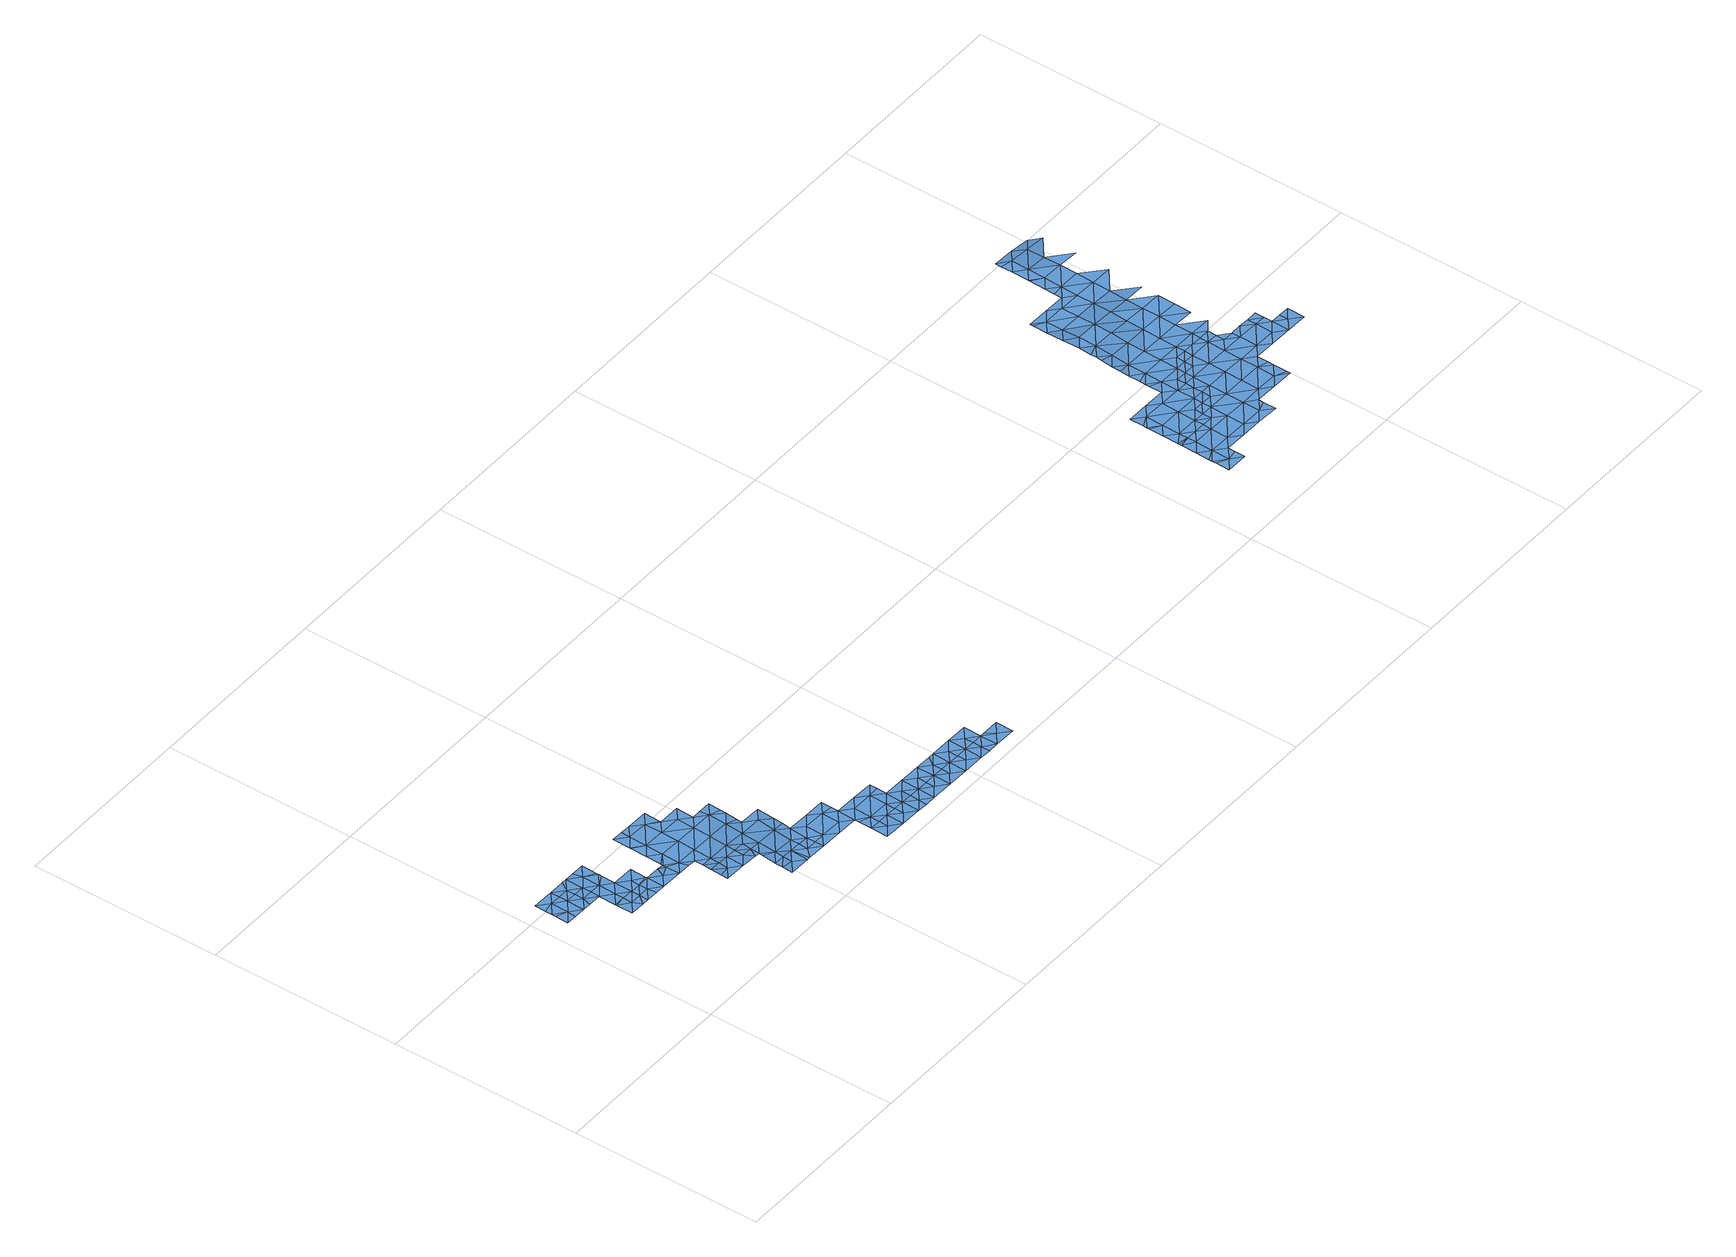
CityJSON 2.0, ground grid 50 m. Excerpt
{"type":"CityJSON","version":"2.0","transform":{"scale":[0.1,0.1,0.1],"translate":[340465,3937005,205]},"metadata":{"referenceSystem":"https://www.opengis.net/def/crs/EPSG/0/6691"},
"CityObjects":{
"waterbody1":{"type":"WaterBody","attributes":{"name":"6","class":"1140","function":"1","WaterBodyRiverFloodingRiskAttribute.description":"3","WaterBodyRiverFloodingRiskAttribute.rankOrg":"2","WaterBodyRiverFloodingRiskAttribute.adminType":"2","WaterBodyRiverFloodingRiskAttribute.scale":"L1"},"geometry":[{"type":"MultiSurface","lod":"1","boundaries":[[[0,1,2]],[[3,2,1]],[[4,2,3]],[[5,6,7]],[[8,9,10]],[[10,9,7]],[[7,1,10]],[[9,5,7]],[[11,3,7]],[[6,11,7]],[[12,2,4]],[[10,13,14]],[[15,13,10]],[[12,16,2]],[[16,17,2]],[[3,1,7]],[[17,0,2]],[[10,1,15]],[[8,10,14]]]}]},
"waterbody2":{"type":"WaterBody","attributes":{"name":"6","class":"1140","function":"1","WaterBodyRiverFloodingRiskAttribute.description":"3","WaterBodyRiverFloodingRiskAttribute.rankOrg":"3","WaterBodyRiverFloodingRiskAttribute.adminType":"2","WaterBodyRiverFloodingRiskAttribute.scale":"L1"},"geometry":[{"type":"MultiSurface","lod":"1","boundaries":[[[18,19,20]],[[20,21,22]],[[23,20,22]],[[24,18,20]],[[24,23,25]],[[24,20,23]],[[19,21,20]],[[21,19,26]]]}]},
"waterbody3":{"type":"WaterBody","attributes":{"name":"6","class":"1140","function":"1","WaterBodyRiverFloodingRiskAttribute.description":"3","WaterBodyRiverFloodingRiskAttribute.rankOrg":"1","WaterBodyRiverFloodingRiskAttribute.adminType":"2","WaterBodyRiverFloodingRiskAttribute.scale":"L1"},"geometry":[{"type":"MultiSurface","lod":"1","boundaries":[[[27,28,29]],[[30,31,32]],[[17,30,33]],[[17,33,34]],[[34,13,15]],[[0,17,34]],[[16,12,35]],[[31,30,36]],[[18,28,37]],[[27,29,38]],[[1,34,15]],[[28,18,29]],[[38,39,40]],[[39,38,29]],[[39,29,18]],[[19,18,37]],[[19,37,26]],[[26,37,12]],[[37,35,12]],[[28,35,37]],[[35,41,36]],[[30,35,36]],[[35,30,17]],[[35,17,16]],[[1,0,34]],[[41,35,28]],[[34,42,13]],[[42,34,33]],[[43,33,30]],[[43,30,32]]]}]},
"waterbody4":{"type":"WaterBody","attributes":{"name":"6","class":"1140","function":"1","WaterBodyRiverFloodingRiskAttribute.description":"3","WaterBodyRiverFloodingRiskAttribute.rankOrg":"2","WaterBodyRiverFloodingRiskAttribute.adminType":"2","WaterBodyRiverFloodingRiskAttribute.scale":"L1"},"geometry":[{"type":"MultiSurface","lod":"1","boundaries":[[[44,45,46]],[[44,46,40]],[[47,48,44]],[[44,48,45]],[[24,25,49]],[[50,49,25]],[[49,50,47]],[[39,24,49]],[[40,49,47]],[[45,51,46]],[[44,40,47]],[[40,39,49]],[[24,39,18]]]}]},
"waterbody5":{"type":"WaterBody","attributes":{"name":"6","class":"1140","function":"1","WaterBodyRiverFloodingRiskAttribute.description":"3","WaterBodyRiverFloodingRiskAttribute.rankOrg":"2","WaterBodyRiverFloodingRiskAttribute.adminType":"2","WaterBodyRiverFloodingRiskAttribute.scale":"L1"},"geometry":[{"type":"MultiSurface","lod":"1","boundaries":[[[52,53,54]],[[55,56,57]],[[58,57,56]],[[59,60,54]],[[61,57,58]],[[62,63,57]],[[59,64,62]],[[59,54,64]],[[63,55,57]],[[53,63,64]],[[53,64,54]],[[64,63,62]],[[61,62,57]]]}]},
"waterbody6":{"type":"WaterBody","attributes":{"name":"6","class":"1140","function":"1","WaterBodyRiverFloodingRiskAttribute.description":"3","WaterBodyRiverFloodingRiskAttribute.rankOrg":"2","WaterBodyRiverFloodingRiskAttribute.adminType":"2","WaterBodyRiverFloodingRiskAttribute.scale":"L1"},"geometry":[{"type":"MultiSurface","lod":"1","boundaries":[[[65,66,67]],[[68,69,70]],[[69,71,70]],[[72,73,70]],[[73,68,70]],[[70,74,72]],[[71,74,70]],[[66,75,67]],[[69,68,76]],[[66,65,77]],[[67,76,68]],[[67,75,76]],[[67,68,65]]]}]},
"waterbody7":{"type":"WaterBody","attributes":{"name":"6","class":"1140","function":"1","WaterBodyRiverFloodingRiskAttribute.description":"3","WaterBodyRiverFloodingRiskAttribute.rankOrg":"1","WaterBodyRiverFloodingRiskAttribute.adminType":"2","WaterBodyRiverFloodingRiskAttribute.scale":"L1"},"geometry":[{"type":"MultiSurface","lod":"1","boundaries":[[[78,79,80]],[[81,82,83]],[[72,84,85]],[[86,85,79]],[[86,68,73]],[[72,87,84]],[[72,74,87]],[[88,87,71]],[[74,71,87]],[[77,65,89]],[[60,90,89]],[[78,52,54]],[[91,92,55]],[[53,93,63]],[[91,94,95]],[[96,97,98]],[[78,60,89]],[[54,60,78]],[[95,94,99]],[[100,101,96]],[[51,45,99]],[[90,77,89]],[[55,63,91]],[[93,91,63]],[[102,103,104]],[[104,103,105]],[[106,105,98]],[[98,105,103]],[[96,98,100]],[[100,98,103]],[[100,103,107]],[[103,108,107]],[[109,110,93]],[[108,111,107]],[[107,111,112]],[[45,48,99]],[[48,113,99]],[[113,95,99]],[[92,91,95]],[[56,55,92]],[[112,114,107]],[[107,114,100]],[[100,114,115]],[[93,110,91]],[[100,115,116]],[[101,100,116]],[[117,101,116]],[[101,117,51]],[[101,51,99]],[[101,99,96]],[[96,99,94]],[[96,94,97]],[[110,97,94]],[[110,94,91]],[[80,52,78]],[[53,52,93]],[[80,93,52]],[[118,119,120]],[[121,119,118]],[[122,123,124]],[[125,124,123]],[[126,127,128]],[[129,130,131]],[[132,79,85]],[[80,109,93]],[[133,109,80]],[[109,134,110]],[[110,134,97]],[[97,106,98]],[[135,105,106]],[[102,108,103]],[[136,137,138]],[[139,140,138]],[[141,138,140]],[[127,83,82]],[[81,136,82]],[[136,81,142]],[[84,87,143]],[[78,89,79]],[[86,79,89]],[[68,86,89]],[[65,68,89]],[[73,72,86]],[[72,85,86]],[[144,85,84]],[[143,144,84]],[[144,143,145]],[[145,143,146]],[[146,143,81]],[[143,142,81]],[[87,142,143]],[[88,142,87]],[[142,88,136]],[[82,136,138]],[[82,138,127]],[[138,141,127]],[[127,141,128]],[[147,128,148]],[[149,150,148]],[[151,150,152]],[[125,153,154]],[[155,122,124]],[[124,125,154]],[[124,154,155]],[[156,154,153]],[[156,153,157]],[[153,158,157]],[[159,153,125]],[[153,159,158]],[[148,150,147]],[[147,150,151]],[[147,151,158]],[[158,151,157]],[[152,157,151]],[[160,149,148]],[[128,160,148]],[[141,160,128]],[[161,160,141]],[[161,141,140]],[[162,139,138]],[[137,162,138]],[[163,135,106]],[[97,163,106]],[[134,163,97]],[[163,134,164]],[[164,134,165]],[[165,134,166]],[[166,134,167]],[[167,134,109]],[[167,109,168]],[[168,109,133]],[[129,133,130]],[[130,133,80]],[[130,80,79]],[[131,130,79]],[[131,79,132]],[[127,169,83]],[[126,169,127]],[[120,123,118]],[[118,123,122]],[[121,118,122]]]}]},
"waterbody8":{"type":"WaterBody","attributes":{"name":"6","class":"1140","function":"1","WaterBodyRiverFloodingRiskAttribute.description":"3","WaterBodyRiverFloodingRiskAttribute.rankOrg":"2","WaterBodyRiverFloodingRiskAttribute.adminType":"2","WaterBodyRiverFloodingRiskAttribute.scale":"L1"},"geometry":[{"type":"MultiSurface","lod":"1","boundaries":[[[154,156,170]],[[154,170,171]],[[154,171,172]],[[157,152,173]],[[174,175,176]],[[162,177,178]],[[139,162,178]],[[140,139,178]],[[140,178,179]],[[180,140,179]],[[161,140,180]],[[121,122,174]],[[121,174,119]],[[155,154,172]],[[172,122,155]],[[122,172,175]],[[181,182,183]],[[172,171,175]],[[119,182,184]],[[183,182,119]],[[183,174,176]],[[152,150,173]],[[182,181,185]],[[149,186,150]],[[187,160,180]],[[170,188,171]],[[188,173,189]],[[189,186,190]],[[187,186,160]],[[149,160,186]],[[189,150,186]],[[150,189,173]],[[190,186,187]],[[179,178,177]],[[187,180,179]],[[180,160,161]],[[174,122,175]],[[174,183,119]],[[184,182,185]],[[157,173,188]],[[170,157,188]],[[156,157,170]]]}]},
"waterbody9":{"type":"WaterBody","attributes":{"name":"6","class":"1140","function":"1","WaterBodyRiverFloodingRiskAttribute.description":"3","WaterBodyRiverFloodingRiskAttribute.rankOrg":"2","WaterBodyRiverFloodingRiskAttribute.adminType":"2","WaterBodyRiverFloodingRiskAttribute.scale":"L1"},"geometry":[{"type":"MultiSurface","lod":"1","boundaries":[[[191,192,193]],[[192,194,195]],[[192,191,194]],[[194,196,195]],[[195,196,197]],[[191,198,194]],[[199,197,196]],[[199,200,201]],[[201,200,202]],[[199,196,200]],[[203,196,194]],[[204,194,198]],[[205,202,200]],[[196,203,200]],[[204,198,206]],[[203,194,204]],[[203,207,200]],[[206,208,204]],[[205,200,207]],[[209,203,204]],[[210,209,204]],[[204,208,210]],[[211,207,203]],[[212,205,207]],[[211,203,209]],[[213,211,209]],[[211,214,207]],[[207,214,212]],[[213,215,211]],[[216,217,218]],[[218,212,216]],[[215,213,219]],[[215,220,211]],[[211,220,214]],[[212,214,216]],[[221,216,214]],[[222,217,223]],[[224,221,214]],[[225,222,223]],[[217,216,223]],[[224,214,220]],[[226,227,225]],[[227,226,228]],[[226,225,223]],[[229,223,216]],[[229,216,221]],[[230,228,226]],[[231,228,230]],[[232,226,223]],[[233,231,230]],[[234,235,233]],[[229,232,223]],[[235,234,236]],[[234,233,230]],[[221,237,229]],[[238,239,236]],[[240,230,226]],[[232,241,226]],[[236,234,238]],[[241,240,226]],[[237,242,229]],[[240,234,230]],[[243,242,237]],[[239,244,245]],[[244,239,238]],[[242,246,229]],[[229,246,232]],[[247,248,245]],[[234,249,238]],[[248,247,250]],[[245,244,247]],[[246,251,232]],[[249,244,238]],[[234,240,252]],[[241,232,251]],[[253,247,244]],[[254,250,247]],[[255,251,246]],[[234,252,249]],[[249,253,244]],[[240,256,252]],[[241,251,257]],[[240,241,256]],[[255,258,251]],[[241,257,256]],[[252,259,249]],[[260,247,253]],[[254,247,260]],[[258,261,251]],[[262,253,249]],[[252,256,259]],[[257,251,261]],[[262,260,253]],[[263,254,260]],[[257,264,256]],[[249,259,265]],[[258,266,261]],[[267,257,261]],[[268,259,256]],[[249,265,262]],[[266,269,261]],[[264,257,267]],[[263,260,270]],[[260,262,270]],[[271,272,273]],[[268,256,264]],[[269,274,261]],[[265,259,268]],[[275,276,277]],[[275,263,276]],[[267,261,274]],[[263,270,276]],[[262,265,278]],[[279,280,277]],[[265,268,278]],[[262,281,270]],[[279,277,276]],[[264,267,282]],[[283,281,262]],[[281,276,270]],[[284,280,279]],[[283,262,278]],[[282,285,264]],[[264,286,268]],[[287,284,279]],[[285,286,264]],[[288,284,287]],[[268,286,278]],[[289,290,288]],[[291,279,276]],[[287,289,288]],[[290,289,292]],[[291,287,279]],[[276,281,293]],[[289,294,292]],[[283,278,295]],[[291,276,293]],[[287,296,289]],[[297,296,287]],[[281,298,293]],[[297,287,291]],[[281,283,298]],[[289,296,294]],[[291,299,297]],[[300,294,296]],[[301,296,297]],[[301,300,296]]]}]},
"waterbody10":{"type":"WaterBody","attributes":{"name":"6","class":"1140","function":"1","WaterBodyRiverFloodingRiskAttribute.description":"3","WaterBodyRiverFloodingRiskAttribute.rankOrg":"1","WaterBodyRiverFloodingRiskAttribute.adminType":"2","WaterBodyRiverFloodingRiskAttribute.scale":"L1"},"geometry":[{"type":"MultiSurface","lod":"1","boundaries":[[[302,303,304]],[[305,303,302]],[[306,307,308]],[[309,310,311]],[[312,311,310]],[[312,308,311]],[[313,314,315]],[[213,210,316]],[[313,219,317]],[[318,316,319]],[[320,321,308]],[[320,322,323]],[[319,304,318]],[[317,324,325]],[[326,327,328]],[[324,329,328]],[[208,330,319]],[[331,332,271]],[[333,331,334]],[[335,328,329]],[[335,326,328]],[[307,306,336]],[[306,333,336]],[[306,321,333]],[[308,321,306]],[[333,321,331]],[[321,332,331]],[[323,332,321]],[[318,304,337]],[[319,302,304]],[[338,305,302]],[[339,340,258]],[[272,340,273]],[[320,323,321]],[[272,269,340]],[[266,340,269]],[[237,224,315]],[[337,341,318]],[[266,258,340]],[[215,219,313]],[[219,213,316]],[[219,316,317]],[[317,316,318]],[[317,318,324]],[[318,341,324]],[[341,329,324]],[[337,342,341]],[[343,342,337]],[[343,337,344]],[[304,344,337]],[[303,344,304]],[[206,330,208]],[[213,209,210]],[[210,208,316]],[[316,208,319]],[[330,302,319]],[[338,302,330]],[[345,338,330]],[[346,347,345]],[[338,345,347]],[[338,348,349]],[[349,348,350]],[[351,349,350]],[[305,338,349]],[[305,349,352]],[[349,353,352]],[[351,353,349]],[[338,354,348]],[[354,338,347]],[[193,346,191]],[[191,346,345]],[[198,191,345]],[[198,345,330]],[[206,198,330]],[[339,258,255]],[[315,243,237]],[[355,243,315]],[[356,333,334]],[[357,356,358]],[[333,356,357]],[[333,357,336]],[[359,357,358]],[[359,358,327]],[[327,358,328]],[[358,324,328]],[[325,324,358]],[[356,325,358]],[[313,317,314]],[[317,325,314]],[[356,314,325]],[[315,314,355]],[[356,355,314]],[[334,355,356]],[[271,273,331]],[[331,273,334]],[[273,340,334]],[[334,340,355]],[[339,355,340]],[[355,339,243]],[[242,243,339]],[[255,242,339]],[[242,255,246]],[[237,221,224]],[[224,220,315]],[[315,220,313]],[[215,313,220]],[[311,308,307]],[[309,311,307]]]}]}
},
"vertices":[
[90,443,68],[61,444,68],[89,420,68],[61,398,68],[82,397,68],[5,433,68],[4,399,68],[33,421,68],[5,461,68],[5,445,68],[34,467,68],[32,398,68],[117,397,68],[62,490,68],[6,491,68],[62,467,68],[118,420,68],[118,443,68],
[173,349,68],[145,350,68],[144,327,68],[116,348,68],[116,304,68],[155,303,68],[173,326,68],[172,303,68],[116,350,68],
[231,395,68],[174,396,68],[202,372,68],[147,465,68],[175,449,68],[176,488,68],[119,489,68],[90,466,68],[146,419,68],[175,442,68],[145,373,68],[230,352,68],[201,349,68],[230,348,68],[175,435,68],[104,489,68],[143,489,68],
[258,325,68],[286,339,67],[268,348,68],[229,302,68],[286,301,67],[201,326,68],[204,303,68],[286,347,67],
[455,252,62],[426,252,63],[454,229,60],[370,253,64],[341,254,65],[369,230,63],[341,226,64],[442,206,59],[454,206,59],[341,208,63],[397,207,62],[398,253,63],[426,229,62],
[481,159,54],[453,140,54],[481,136,53],[510,158,53],[516,112,52],[538,135,52],[566,111,52],[566,157,52],[538,158,53],[566,134,52],[452,113,53],[509,112,52],[453,159,54],
[483,228,59],[539,227,57],[483,274,62],[680,155,52],[708,132,52],[736,154,51],[595,180,53],[567,204,54],[538,181,53],[594,134,52],[622,110,52],[482,182,55],[454,196,58],[370,277,65],[342,277,66],[427,276,64],[371,323,66],[342,300,66],[372,369,67],[428,368,67],[373,415,67],[314,324,67],[316,416,68],[315,370,68],[402,484,67],[373,461,67],[401,441,67],[401,438,67],[429,414,67],[317,462,68],[346,485,67],[484,321,64],[428,322,66],[319,485,68],[289,486,68],[321,301,67],[288,440,68],[288,437,68],[287,394,68],[287,354,67],[1047,79,49],[1075,56,49],[1075,102,49],[1046,56,49],[1018,57,49],[1019,103,49],[990,81,49],[962,104,49],[793,132,51],[764,131,51],[792,107,50],[569,296,61],[540,273,61],[568,250,59],[568,225,57],[512,297,62],[485,367,66],[458,437,67],[679,109,51],[679,97,51],[707,86,51],[706,62,51],[735,62,51],[763,85,51],[651,133,52],[652,179,52],[624,203,53],[680,202,52],[680,175,52],[849,106,49],[820,84,50],[820,60,49],[848,60,49],[877,83,49],[876,59,49],[933,82,49],[961,58,49],[990,57,49],[933,58,49],[905,59,49],[905,105,49],[948,104,49],[791,61,50],[763,61,50],[678,63,51],[457,391,66],[481,390,66],[514,390,66],[513,358,65],[513,343,65],[512,311,63],[793,153,51],
[932,35,49],[960,12,49],[989,34,49],[876,36,49],[1046,33,49],[1017,11,49],[1046,10,49],[677,17,51],[706,39,51],[734,16,50],[763,38,50],[1130,9,49],[1102,32,49],[1074,10,49],[1085,56,49],[1131,55,49],[819,37,49],[790,15,50],[904,13,49],[847,14,49],[818,14,49],
[2184,313,15],[2156,319,15],[2156,314,15],[2184,337,15],[2157,360,15],[2185,383,15],[2157,399,15],[2212,313,15],[2157,406,15],[2186,429,15],[2158,415,15],[2158,453,15],[2242,382,15],[2241,336,15],[2215,452,15],[2241,312,15],[2243,428,15],[2269,312,15],[2270,358,15],[2269,335,15],[2299,381,15],[2272,451,15],[2298,358,15],[2299,427,15],[2327,380,15],[2300,473,15],[2272,497,15],[2272,485,15],[2327,357,15],[2327,403,15],[2328,450,15],[2273,511,15],[2301,519,15],[2328,426,15],[2273,543,15],[2302,566,15],[2274,566,16],[2274,589,17],[2357,472,15],[2303,612,18],[2275,620,19],[2358,518,15],[2275,635,21],[2304,658,22],[2275,648,21],[2276,682,23],[2356,449,15],[2304,704,23],[2276,728,21],[2359,611,17],[2359,565,15],[2385,472,15],[2385,449,15],[2305,751,19],[2277,774,18],[2386,495,15],[2306,797,18],[2278,812,18],[2361,703,21],[2278,820,18],[2414,517,15],[2360,657,21],[2362,750,19],[2335,819,18],[2414,494,15],[2416,610,16],[2415,564,15],[2442,494,15],[2417,656,17],[2363,796,18],[2471,516,15],[2419,749,18],[2391,818,18],[2473,609,15],[2418,702,18],[2471,493,15],[2472,563,15],[2474,655,15],[2499,493,15],[2419,795,18],[2526,446,15],[2499,470,15],[2498,447,15],[2528,515,15],[2392,839,18],[2420,841,18],[2392,865,19],[2474,701,15],[2421,887,19],[2393,907,20],[2476,794,17],[2528,562,14],[2475,747,17],[2393,911,20],[2529,608,14],[2530,654,14],[2422,933,20],[2394,957,19],[2423,980,19],[2394,987,19],[2478,886,18],[2395,1003,19],[2477,840,18],[2451,1002,17],[2531,700,14],[2479,979,15],[2478,932,17],[2533,793,16],[2534,885,16],[2508,1001,10],[2536,978,9],
[2239,243,15],[2267,220,15],[2296,242,15],[2211,221,15],[2582,376,15],[2610,352,15],[2611,398,15],[2666,351,15],[2667,397,15],[2638,375,15],[2639,398,15],[2355,380,15],[2412,379,15],[2356,426,15],[2298,335,15],[2354,334,15],[2354,287,15],[2297,288,15],[2611,421,15],[2583,422,15],[2611,445,15],[2583,445,15],[2410,286,15],[2411,333,15],[2495,271,15],[2496,308,15],[2467,285,15],[2438,263,15],[2240,289,15],[2526,423,15],[2555,446,15],[2525,377,15],[2469,424,15],[2495,262,15],[2553,353,15],[2353,241,15],[2183,244,15],[2414,471,15],[2470,470,15],[2382,264,15],[2381,251,15],[2381,217,15],[2324,219,15],[2184,290,15],[2156,308,15],[2155,268,15],[2154,222,15],[2182,198,15],[2154,212,15],[2153,175,15],[2210,202,15],[2210,174,15],[2154,231,15],[2413,425,15],[2469,378,15],[2496,354,15],[2468,332,15],[2496,323,15]
]}
